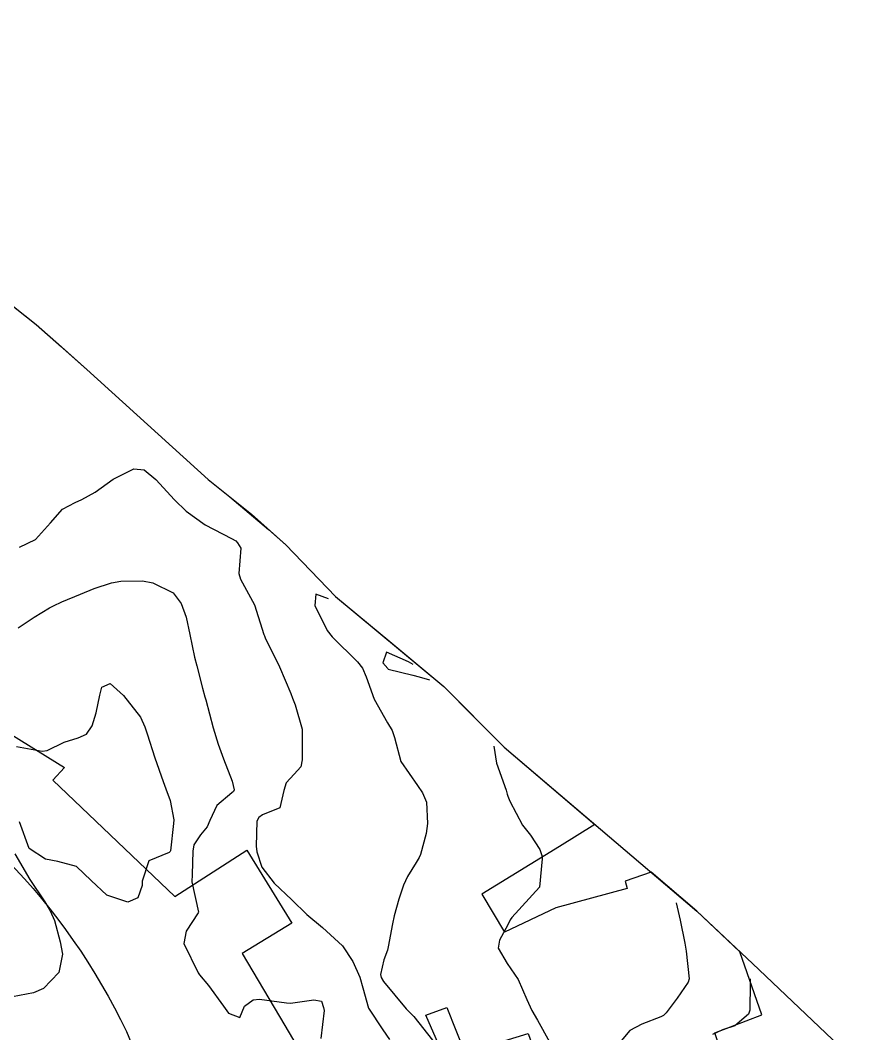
# Model space of a CAD drawing. Header units: metres. Extents: x 286371 to 293043, y 7462578 to 7466404.
# Drawn here: x 291645.5 to 291700.3, y 7463661.5 to 7463727.1 of the extents above; entities that cross this region are included whole.
import ezdxf

# ---------------------------------------------------------------- set-up
doc = ezdxf.new("R2010")
doc.units = ezdxf.units.M
doc.header["$MEASUREMENT"] = 0
for name, color, linetype in [('Area', 45, 'Continuous'), ('Curvas de Nivel 1m', 11, 'Continuous'), ('Curvas de Nivel 5m', 15, 'Continuous'), ('Edificações', 30, 'Continuous'), ('Vias primárias', 230, 'Continuous')]:
    doc.layers.add(name, color=color, linetype=linetype)

msp = doc.modelspace()

# ---------------------------------------------------------------- linework, layer by layer
at = {"layer": 'Area'}
msp.add_polyline3d([(291643.404, 7463709.868, 721.498), (291646.572, 7463707.382, 721.459), (291649.85, 7463704.466, 724.729), (291657.712, 7463697.338, 722.769), (291660.507, 7463695.104, 722.349), (291662.728, 7463693.11, 718.49), (291665.95, 7463689.77, 717.86), (291672.963, 7463683.945, 718.91), (291676.858, 7463680.019, 716.09), (291689.339, 7463669.4, 719.739), (291692.944, 7463666, 716.48), (291700.276, 7463659.038, 713.46)], dxfattribs=at)
at = {"layer": 'Curvas de Nivel 1m', "flags": 128}
for points, elevation in [([(291645.477, 7463692.964), (291646.527, 7463693.449), (291647.501, 7463694.546), (291648.264, 7463695.423), (291649.091, 7463695.843), (291649.524, 7463696.04), (291650.392, 7463696.531), (291651.544, 7463697.374), (291652.885, 7463698.027), (291653.553, 7463697.965), (291654.304, 7463697.333), (291655.525, 7463696.036), (291656.273, 7463695.303), (291657.501, 7463694.415), (291659.221, 7463693.526), (291659.486, 7463693.363), (291659.607, 7463693.253), (291659.821, 7463692.907), (291659.683, 7463691.251), (291659.8, 7463690.898), (291660.7, 7463689.235), (291661.31, 7463687.311), (291661.339, 7463687.225), (291661.392, 7463687.095), (291662.329, 7463685.21), (291663.044, 7463683.493), (291663.156, 7463683.197), (291663.327, 7463682.75), (291663.783, 7463681.187), (291663.782, 7463680.702), (291663.797, 7463679.187), (291663.711, 7463678.744), (291663.26, 7463678.27), (291662.75, 7463677.704), (291662.611, 7463677.204), (291662.344, 7463676.091), (291661.22, 7463675.629), (291660.98, 7463675.466), (291660.85, 7463675.23), (291660.816, 7463673.604), (291660.859, 7463673.229), (291661.17, 7463672.256), (291661.975, 7463671.212), (291663.128, 7463670.137), (291664.098, 7463669.18), (291665.102, 7463668.341), (291666.393, 7463667.145), (291667.069, 7463666.132), (291667.516, 7463665.128), (291667.722, 7463664.446), (291668.088, 7463663.118), (291669.003, 7463661.721), (291669.446, 7463661.098)], 718), ([(291645.398, 7463687.748), (291646.428, 7463688.43), (291647.418, 7463689.026), (291647.684, 7463689.167), (291648.236, 7463689.422), (291649.432, 7463689.928), (291650.331, 7463690.284), (291651.443, 7463690.65), (291652.056, 7463690.755), (291653.445, 7463690.772), (291654.121, 7463690.657), (291655.435, 7463690.014), (291655.962, 7463689.306), (291656.276, 7463688.436), (291656.505, 7463687.298), (291656.821, 7463685.844), (291656.966, 7463685.29), (291657.342, 7463683.831), (291657.483, 7463683.282), (291657.54, 7463683.072), (291658.035, 7463681.273), (291658.35, 7463680.206), (291658.69, 7463679.263), (291659.252, 7463677.817), (291659.386, 7463677.252), (291659.348, 7463677.148), (291659.241, 7463677.062), (291658.258, 7463676.24), (291657.805, 7463675.276), (291657.636, 7463674.85), (291657.2, 7463674.34), (291656.782, 7463673.699), (291656.716, 7463673.291), (291656.671, 7463671.782), (291656.64, 7463671.292), (291657.073, 7463669.337), (291657.06, 7463669.285), (291656.286, 7463668.111), (291656.133, 7463667.299), (291657.056, 7463665.405), (291657.149, 7463665.283), (291657.722, 7463664.596), (291658.688, 7463663.259), (291659.017, 7463662.795), (291659.748, 7463662.509), (291660.061, 7463663.239), (291660.609, 7463663.653), (291661.031, 7463663.692), (291662.767, 7463663.46), (291663.028, 7463663.445), (291664.55, 7463663.653), (291665.03, 7463663.571), (291665.179, 7463663.162), (291665.216, 7463662.967), (291664.994, 7463661.164)], 719), ([(291665.484, 7463689.614), (291664.681, 7463689.93), (291664.597, 7463689.177), (291665.4, 7463687.568), (291665.72, 7463687.16), (291667.37, 7463685.543), (291667.697, 7463685.129), (291667.922, 7463684.56), (291668.454, 7463683.118), (291669.311, 7463681.586), (291669.612, 7463681.1), (291669.761, 7463680.633), (291670.18, 7463679.091), (291671.251, 7463677.533), (291671.581, 7463677.069), (291671.841, 7463676.456), (291671.91, 7463675.064), (291671.824, 7463674.435), (291671.451, 7463673.07), (291671.366, 7463672.876), (291671.166, 7463672.555), (291670.597, 7463671.638), (291670.352, 7463671.086), (291670.041, 7463670.18), (291669.746, 7463669.095), (291669.63, 7463668.573), (291669.361, 7463667.1), (291669.308, 7463666.873), (291669.071, 7463666.255), (291668.862, 7463665.303), (291668.904, 7463665.107), (291669.05, 7463664.841), (291670.521, 7463663.082), (291671.017, 7463662.576), (291672.222, 7463661.056)], 717), ([(291670.984, 7463685.364), (291670.667, 7463685.546), (291669.249, 7463686.167), (291669.002, 7463685.477), (291669.325, 7463685.105), (291669.363, 7463685.067), (291670.952, 7463684.667), (291671.357, 7463684.566), (291672.024, 7463684.384)], 716), ([(291676.194, 7463680.084), (291676.38, 7463678.988), (291676.989, 7463677.229), (291677.066, 7463676.977), (291677.097, 7463676.842), (291677.227, 7463676.517), (291678.062, 7463674.962), (291678.564, 7463674.327), (291679.181, 7463673.398), (291679.323, 7463672.942), (291679.331, 7463672.783), (291679.144, 7463670.944), (291677.36, 7463668.981), (291677.259, 7463668.835), (291677.107, 7463668.51), (291676.565, 7463667.519), (291676.474, 7463666.994), (291677.07, 7463666.018), (291677.773, 7463664.974), (291678.329, 7463663.67), (291678.651, 7463662.96), (291679.015, 7463662.342), (291679.795, 7463660.942)], 716), ([(291692.784, 7463665.014), (291692.79, 7463664.738), (291692.775, 7463662.992), (291692.695, 7463662.739), (291691.79, 7463661.975), (291691.008, 7463661.707), (291690.362, 7463661.416)], 714)]:
    msp.add_lwpolyline(points, dxfattribs=dict(at, elevation=elevation))
at = {"layer": 'Curvas de Nivel 5m', "flags": 128}
for points, elevation in [([(291645.283, 7463680.059), (291646.953, 7463679.766), (291647.28, 7463679.802), (291648.37, 7463680.336), (291649.292, 7463680.623), (291649.834, 7463680.858), (291650.194, 7463681.391), (291650.458, 7463682.246), (291650.684, 7463683.384), (291650.826, 7463683.898), (291651.346, 7463684.146), (291652.213, 7463683.361), (291653.313, 7463681.952), (291653.609, 7463681.34), (291653.758, 7463680.876), (291654.249, 7463679.33), (291654.782, 7463677.79), (291654.963, 7463677.319), (291655.233, 7463676.567), (291655.47, 7463675.311), (291655.456, 7463675.065), (291655.263, 7463673.313), (291655.247, 7463673.25), (291655.182, 7463673.2), (291653.851, 7463672.658), (291653.432, 7463671.34), (291653.423, 7463671.067), (291653.138, 7463670.271), (291652.508, 7463669.98), (291651.14, 7463670.424), (291650.129, 7463671.39), (291649.167, 7463672.279), (291647.972, 7463672.622), (291647.174, 7463672.768), (291646.117, 7463673.45), (291645.485, 7463675.185)], 720), ([(291645.179, 7463673.109), (291646.166, 7463671.449), (291647.133, 7463670.01), (291647.478, 7463669.429), (291647.748, 7463668.791), (291648.119, 7463667.419), (291648.268, 7463666.607), (291648.038, 7463665.425), (291647.048, 7463664.385), (291646.395, 7463664.103), (291645.04, 7463663.856)], 720), ([(291687.994, 7463669.944), (291688.26, 7463668.807), (291688.565, 7463667.33), (291688.65, 7463666.801), (291688.841, 7463665.014), (291688.786, 7463664.798), (291688.072, 7463663.776), (291687.355, 7463662.819), (291687.188, 7463662.655), (291687.02, 7463662.557), (291685.774, 7463662.082), (291685.006, 7463661.666), (291684.329, 7463660.868)], 715)]:
    msp.add_lwpolyline(points, dxfattribs=dict(at, elevation=elevation))
at = {"layer": 'Edificações', "elevation": 717.598}
for points in [[(291637.95, 7463714.129), (291640.349, 7463712.255), (291643.404, 7463709.868), (291644.988, 7463708.625), (291646.572, 7463707.382), (291648.211, 7463705.924), (291649.85, 7463704.466), (291653.781, 7463700.902), (291657.712, 7463697.338), (291659.11, 7463696.221), (291661.618, 7463694.107), (291662.728, 7463693.11), (291664.339, 7463691.44), (291665.95, 7463689.77), (291669.456, 7463686.857), (291672.963, 7463683.945), (291674.91, 7463681.982), (291676.858, 7463680.019), (291682.744, 7463675.012), (291680.45, 7463673.595), (291675.425, 7463670.493), (291676.892, 7463668.048)], [(291638.357, 7463704.098), (291636.533, 7463701.211), (291628.634, 7463705.684), (291626.207, 7463705.158), (291625.416, 7463696.824), (291625.167, 7463689.049), (291626.302, 7463687.64), (291632.458, 7463684.184), (291633.019, 7463685.089), (291637.998, 7463682.676), (291639.226, 7463684.366), (291648.4, 7463678.696), (291647.644, 7463677.87), (291655.535, 7463670.355), (291660.201, 7463673.345), (291663.126, 7463668.617), (291659.892, 7463666.665), (291662.662, 7463661.994)], [(291692.13, 7463666.768), (291689.339, 7463669.4), (291686.379, 7463671.919), (291684.696, 7463671.336), (291684.828, 7463670.87), (291680.204, 7463669.62), (291676.892, 7463668.048)], [(291662.662, 7463661.994), (291664.157, 7463659.474), (291660.52, 7463658.187), (291664.716, 7463648.868), (291675.799, 7463653.468), (291671.799, 7463662.674), (291673.146, 7463663.152), (291674.327, 7463660.237), (291678.426, 7463661.478), (291679.4, 7463658.729), (291680.506, 7463655.342), (291691.183, 7463659.462), (291690.499, 7463661.529), (291693.547, 7463662.697), (291692.13, 7463666.768)]]:
    msp.add_lwpolyline(points, dxfattribs=at)
at = {"layer": 'Vias primárias', "elevation": 716.079}
msp.add_lwpolyline([(291624.768, 7463727.07), (291621.899, 7463693.028, 0.243571), (291625.18, 7463685.131), (291626.767, 7463684.199), (291630.216, 7463682.539), (291633.707, 7463680.769, -0.165682), (291652.404, 7463661.607), (291659.15, 7463645.183), (291651.423, 7463642.464, 0.100207), (291644.545, 7463659.842, -4.405039)], format="xyb", dxfattribs=at)

doc.saveas('drawing.dxf')
